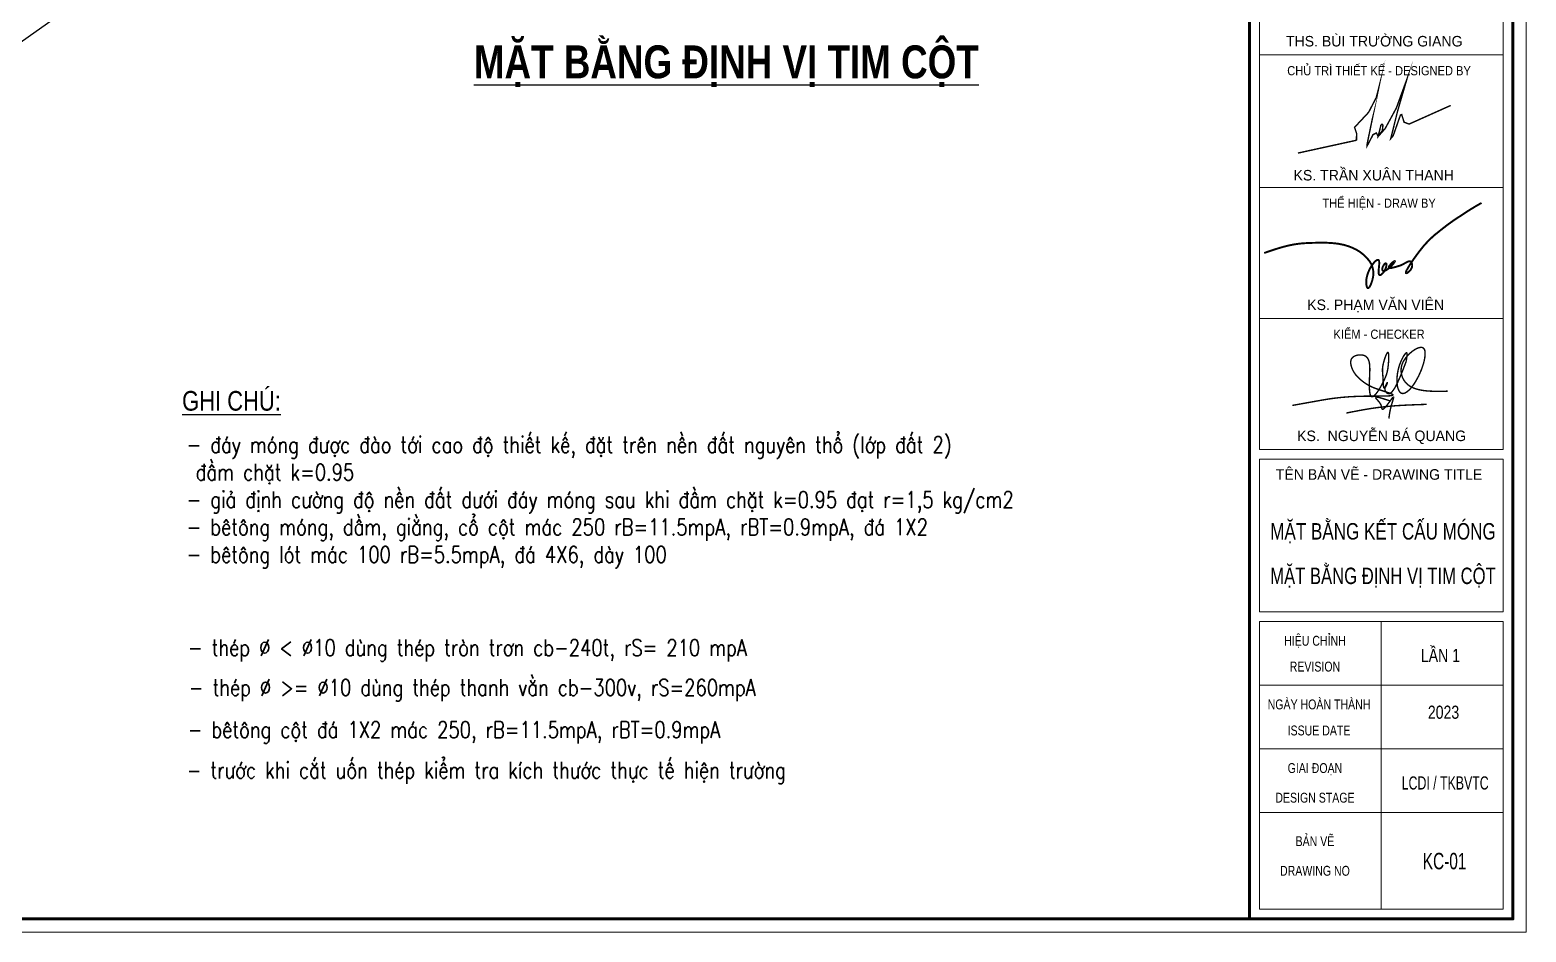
# Model space of a CAD drawing. Header units: millimetres. Extents: x 19378 to 270036, y -611253 to -548347.
# Drawn here: x 161896 to 175535, y -566167 to -557943 of the extents above; entities that cross this region are included whole.
import ezdxf
from ezdxf.enums import TextEntityAlignment as Align

# ---------------------------------------------------------------- set-up
doc = ezdxf.new("R2010")
doc.units = ezdxf.units.MM
doc.header["$MEASUREMENT"] = 0
doc.layers.get('Defpoints').update_dxf_attribs({"color": 1})
doc.layers.add('KCS_Plotter', color=11, linetype='Continuous', plot=False)
doc.layers.add('Khungten_LCDI', color=7, linetype='Continuous')
for name, color, linetype, lineweight in [('LC ISO', 153, 'Continuous', 13), ('LC Net dam 1', 30, 'Continuous', 30), ('LC Net thay', 7, 'Continuous', 25), ('LC Text1', 3, 'Continuous', 20), ('LC Text2', 7, 'Continuous', 25)]:
    doc.layers.add(name, color=color, linetype=linetype, lineweight=lineweight)
doc.styles.add('Khungten', font='VHAVAN.TTF', dxfattribs={"width": 0.9, "height": 5000})
doc.styles.add('LC 1', font='VHAVANB.TTF')
doc.styles.add('LC 3', font='vnsimli.shx', dxfattribs={"width": 0.75})
doc.styles.add('LC3', font='VHARIALB.TTF', dxfattribs={"width": 0.8})
doc.styles.add('T2', font='VHARIAL.TTF', dxfattribs={"width": 0.8})
doc.styles.add('Title', font='VHBLACK.TTF', dxfattribs={"width": 0.8})
doc.styles.add('VnAvantH', font='VHAVANB.TTF', dxfattribs={"width": 0.6})

# ---------------------------------------------------------------- blocks, each defined once
blk = doc.blocks.new('NGUYEN BA QUANG')
at = {"layer": 'LC ISO', "const_width": 54}
for points in [[(-3416, -557, -0.001023), (-2231, -345, -0.008385), (-1869, -289, -0.026114), (-905, -212, -0.007166), (-491, -205, 0.001773), (-49, -203, 0.009736), (200, -197, 0.025773), (331, -186, 0.054465), (383, -173, 0.09183), (397, -166, 0.386262), (399, -152, 0.129793), (379, -135, 0.036801), (321, -108, 0.016128), (184, -59, -0.006736), (-183, 62, -0.023924), (-416, 154, -0.046785), (-684, 310, -0.041509), (-918, 503, -0.092678), (-1136, 813, -0.077778), (-1199, 1035, -0.070106), (-1196, 1141, -0.201572), (-1106, 1286, -0.091887), (-982, 1343, -0.118851), (-732, 1351, -0.227561), (-543, 1208, -0.055716), (-508, 1121, -0.035741), (-487, 1019, -0.022757), (-478, 904, -0.018678), (-477, 714, 0.005361), (-493, 294, 0.022501), (-487, 25, 0.024956), (-474, -85, 0.051878), (-451, -169, 0.084004), (-427, -209, 0.302699), (-372, -224, 0.091028), (-331, -204, 0.045769), (-285, -164, 0.031407), (-218, -87, 0.026473), (-114, 66, 0.038878), (124, 530, 0.063388), (207, 831, 0.030377), (243, 1236, 0.019395), (241, 1350, 0.050857), (231, 1429, 0.089259), (221, 1451, 0.446193), (202, 1454, 0.08967), (185, 1438, 0.048315), (156, 1388, 0.024568), (114, 1288, 0.037087), (24, 971, 0.06811), (7, 722, 0.007404), (19, 571, -0.009821), (27, 442, 0.013775), (38, 214, 0.023991), (46, 154, 0.068642), (58, 113, 0.168495), (71, 99, 0.190472), (82, 99, 0.135753), (102, 116, 0.042547), (133, 165, 0.037247), (185, 280, 0.083462), (192, 310, 0.752396), (189, 311, 0.077103), (170, 286, 0.067778), (106, 135, 0.079642), (97, 52, 0.07615), (107, 12, 0.090818), (168, -77, 0.162992), (233, -111, 0.134535), (287, -101, 0.046135), (315, -85, 0.0589), (372, -33, 0.033446), (431, 44, 0.020493), (492, 142, 0.018931), (584, 325, 0.012315), (712, 617, 0.006262), (906, 1114)], [(906, 1114, 0.006821), (929, 1272, 0.011774), (937, 1340, 0.026266), (938, 1394, 0.052103), (935, 1423, 0.076783), (930, 1436, 0.163971), (923, 1442, 0.170042), (914, 1442, 0.080479), (902, 1436, 0.05585), (881, 1417, 0.031056), (847, 1375, 0.025203), (791, 1286, 0.116129), (556, 476, 0.061974), (575, 166, 0.045365), (610, 47, 0.070676), (660, -41, 0.091415), (710, -86, 0.146905), (783, -104, 0.068448), (833, -95, 0.049636), (885, -72, 0.053986), (978, -6, 0.029209), (1056, 69, 0.021304), (1134, 162, 0.025491), (1250, 329, 0.068873), (1561, 1027, 0.01773), (1596, 1171, 0.037697), (1624, 1368, 0.029037), (1623, 1453, 0.04288), (1613, 1525, 0.066726), (1590, 1583, 0.100495), (1556, 1623, 0.111871), (1508, 1644, 0.054631), (1469, 1647, 0.041179), (1426, 1643, 0.04561), (1355, 1623, 0.04967), (1225, 1558, 0.109429), (829, 1164, 0.05047), (753, 1012, 0.368126), (1079, 156, 0.040655), (1223, 90, 0.031441), (1383, 42, 0.023503), (1557, 9, 0.017084), (1742, -10, 0.011936), (1936, -19, 0.009133), (2206, -21, 0.002915), (2480, -16)], [(-1368, -847, -0.004051), (-800, -737, -0.026384), (342, -582, -0.006339), (726, -556, -0.004215), (1111, -537, -0.002629), (1689, -517)], [(274, -380, 0.002584), (99, -322, 0.004829), (-9, -289, 0.009549), (-104, -262, 0.02019), (-180, -245, 0.020391), (-210, -242, 0.037792), (-233, -241, 0.083891), (-249, -244, 0.129866), (-256, -250, 0.170647), (-258, -257, 0.074142), (-257, -264, 0.04333), (-253, -271, 0.038982), (-240, -290, 0.018381), (-209, -327, -0.006145), (-155, -388, -0.017161), (-112, -442, -0.029179), (-72, -502, -0.056277), (-39, -577, -0.025416), (-31, -610, -0.003247), (-24, -652, 0.033316), (-18, -677, 0.055631), (-12, -689, 0.087521), (-5, -698, 0.15828), (8, -703, 0.07777), (18, -702, 0.051495), (30, -698, 0.04838), (50, -685, 0.02792), (72, -667, 0.021215), (104, -635, 0.012757), (138, -596, 0.011354), (192, -528, 0.005945), (265, -430, -0.007904), (360, -301, -0.011483), (384, -270, -0.027823), (404, -249, -0.066961), (415, -240, -0.123545), (420, -238, -0.248584), (424, -240, -0.12084), (426, -246, -0.064597), (426, -260, -0.027008), (421, -289, -0.011306), (411, -326, -0.007085), (384, -419, 0.007773), (340, -569, 0.03162), (266, -923, 0.004795), (248, -1055)]]:
    blk.add_lwpolyline(points, format="xyb", dxfattribs=at)
blk = doc.blocks.new('Nha o can bo nhan vien Trung doan')
at = {"layer": 'Defpoints', "lineweight": 0}
blk.add_lwpolyline([(-1200, -14850), (-1200, 14850), (40800, 14850), (40800, -14850)], close=True, dxfattribs=at)
at = {"layer": 'Khungten_LCDI', "color": 5, "lineweight": 60}
blk.add_line((36600, 14650), (36600, -14650), dxfattribs=at)
at = {"layer": 'Khungten_LCDI', "color": 5, "lineweight": 25}
blk.add_line((40600, -14650), (40600, 14650), dxfattribs=at)
at = {"layer": 'Khungten_LCDI', "color": 9, "lineweight": 15}
for p, q in [((38600, -10133), (38600, -14500)), ((40450, -11100), (36750, -11100)), ((40450, -12067), (36750, -12067)), ((40450, -13033), (36750, -13033))]:
    blk.add_line(p, q, dxfattribs=at)
at = {"layer": 'Khungten_LCDI', "color": 5, "lineweight": 60}
blk.add_lwpolyline([(0, -14650), (0, 14650), (40600, 14650), (40600, -14650)], close=True, dxfattribs=at)
at = {"layer": 'Khungten_LCDI', "color": 9, "lineweight": 15}
for points in [[(36750, -1522), (40450, -1522), (40450, 446), (36750, 446)], [(36750, -1522), (40450, -1522), (40450, -3535), (36750, -3535)], [(36750, -5526), (40450, -5526), (40450, -3535), (36750, -3535)], [(36750, -7517), (40450, -7517), (40450, -5526), (36750, -5526)], [(36750, -9983), (40450, -9983), (40450, -7667), (36750, -7667)], [(36750, -14500), (40450, -14500), (40450, -10133), (36750, -10133)]]:
    blk.add_lwpolyline(points, close=True, dxfattribs=at)
at = {"layer": 'LC ISO', "const_width": 21.6}
for points in [[(38223, -2819), (38225, -2715), (38194, -2623), (38407, -2395), (38524, -2170), (38559, -2033), (38386, -2871), (38384, -2907), (38424, -2831), (38475, -2733), (38525, -2708), (38553, -2761), (38616, -2673), (38625, -2590), (38611, -2575), (38594, -2590), (38553, -2761), (38659, -2641), (38828, -2331), (38987, -1897), (38850, -2368), (38749, -2773), (38744, -2793), (38781, -2750), (38891, -2436), (38910, -2429), (38947, -2545), (39023, -2573), (39655, -2290)], [(37333, -3014), (38223, -2819)]]:
    blk.add_lwpolyline(points, dxfattribs=at)
at = {"layer": 'LC ISO', "const_width": 29.4}
blk.add_lwpolyline([(36820, -4532, -0.005589), (36989, -4475, -0.022453), (37203, -4416, -0.038343), (37420, -4384, -0.012299), (37598, -4377, -0.014061), (37778, -4377, -0.032435), (37955, -4393, -0.065887), (38169, -4456, -0.127402), (38414, -4647, -0.217203), (38474, -4901, -0.056046), (38441, -5010, -0.054981), (38419, -5051, -0.074917), (38408, -5062, -0.192631), (38398, -5066, -0.190426), (38389, -5060, -0.079856), (38381, -5046, -0.067464), (38372, -5000, -0.089823), (38386, -4872, -0.10427), (38491, -4676, -0.05658), (38522, -4647, -0.102761), (38543, -4637, -0.411767), (38565, -4649, -0.072182), (38568, -4664, -0.042063), (38568, -4712, 0.006515), (38560, -4797, 0.050846), (38561, -4843, 0.084642), (38565, -4859, 0.316888), (38580, -4867, 0.10557), (38595, -4862, 0.079173), (38621, -4840, 0.148897), (38679, -4718, 0.074472), (38679, -4697, 0.295229), (38672, -4687, 0.15701), (38666, -4688, 0.097298), (38650, -4700, 0.165018), (38616, -4769, 0.085117), (38617, -4789, 0.384735), (38637, -4804, 0.083003), (38655, -4801, 0.044183), (38675, -4792, 0.048448), (38722, -4759, 0.055197), (38788, -4688, 0.06223), (38806, -4659, 0.356145), (38806, -4653, 0.296448), (38800, -4654, 0.057996), (38762, -4684, 0.048541), (38723, -4728, 0.086608), (38714, -4746, 0.314867), (38717, -4757, 0.149234), (38731, -4761, 0.047589), (38753, -4759, 0.030742), (38810, -4746, 0.010919), (38888, -4722, 0.058476), (38947, -4694, -0.021304), (38991, -4669, -0.046344), (39013, -4660, -0.096698), (39032, -4658, -0.153723), (39049, -4665, -0.103714), (39061, -4682, -0.235546), (39057, -4769, -0.124446), (39000, -4831, -0.115248), (38981, -4839, -0.439421), (38974, -4834, -0.101123), (38974, -4824, -0.053735), (38987, -4792, -0.025453), (39029, -4720, -0.033469), (39248, -4420, -0.059013), (39491, -4194, -0.0344), (39818, -3959, -0.023249), (40123, -3771)], format="xyb", dxfattribs=at)
at = {"layer": 'LC Net dam 1', "xscale": 0.4, "yscale": 0.4, "zscale": 0.4}
blk.add_blockref('NGUYEN BA QUANG', (38616, -6625), dxfattribs=at)
at = {"color": 7}
for s, style, p in [('ths. bïi tr\xadêng giang', 'VnAvantH', (38493, -1394)), ('ks. TRÇN XU¢N THANH ', 'VnAvantH', (38515, -3430)), ('ks. PH¹M V¡N VI£N', 'VnAvantH', (38515, -5399)), ('ks.  NGUYÔN B¸ QUANG', 'VnAvantH', (38605, -7390)), ('tªn b¶n vÏ - drawing title', 'Khungten', (38566, -7977))]:
    blk.add_text(s, height=160, dxfattribs=dict(at, style=style)).set_placement(p, align=Align.CENTER)
for s, height, style, width, p in [('chñ tr× thiÕt kÕ - designed by', 140, 'Khungten', 0.9, (38566, -1832)), ('thÓ hiÖn - draw by', 140, 'Khungten', 0.9, (38566, -3845)), ('kiÓm - checker', 140, 'Khungten', 0.9, (38566, -5836)), ('hiÖu chØnh', 150, 'Khungten', 0.8, (37592, -10499)), ('revision', 150, 'Khungten', 0.8, (37592, -10891)), ('ngµy hoµn thµnh', 150, 'Khungten', 0.8, (37654, -11466)), ('issue date', 150, 'Khungten', 0.8, (37654, -11862)), ('giai ®o¹n', 150, 'Khungten', 0.8, (37592, -12433)), ('lcdi / tkbvtc', 200, 'Title', 0.7, (39571, -12684)), ('design stage', 150, 'Khungten', 0.8, (37592, -12883)), ('b¶n vÏ', 150, 'Khungten', 0.8, (37592, -13544)), ('drawing nO', 150, 'Khungten', 0.8, (37592, -13994))]:
    blk.add_text(s, height=height, dxfattribs=dict(at, style=style, width=width)).set_placement(p, align=Align.CENTER)
at = {"color": 7, "style": 'Khungten', "width": 0.8}
for tag, p in [('REVISION', (39499, -10746)), ('NGAYHT', (39546, -11609))]:
    blk.add_attdef(tag, text='', height=200, dxfattribs=at).set_placement(p, align=Align.CENTER)
at = {"layer": 'LC Text1', "style": 'Title', "width": 1.485915}
for tag, p, p2 in [('TENBANVE1', (36913, -8886), (40339, -8886)), ('TENBANVE2', (36913, -9562), (40339, -9562))]:
    blk.add_attdef(tag, text='', height=250, dxfattribs=at).set_placement(p, p2, align=Align.FIT)
at = {"layer": 'LC Text1', "style": 'Title', "width": 0.7}
blk.add_attdef('SOBANVE', text='', height=250, dxfattribs=at).set_placement((39562, -13896), align=Align.CENTER)
blk = doc.blocks.new('TIEUDE1')
at = {"layer": 'LC Text2', "color": 7, "style": 'LC 1'}
blk.add_attdef('TIªU§Ò', text='', height=5, dxfattribs=at).set_placement((0, 0), align=Align.BOTTOM_CENTER)
blk.add_attdef('TL', text='', height=3, dxfattribs=at).set_placement((0, -2), align=Align.TOP_CENTER)

msp = doc.modelspace()

# ---------------------------------------------------------------- linework, layer by layer
at = {"layer": 'KCS_Plotter', "ltscale": 2}
msp.add_line((150335.5, -566167.2), (175535.5, -548347.2), dxfattribs=at)

# ---------------------------------------------------------------- block references
at = {"layer": 'LC Net thay'}
ref = msp.add_blockref('Nha o can bo nhan vien Trung doan', (151055.5, -557257.2, 0), dxfattribs=dict(at, xscale=0.6, yscale=0.6, zscale=0.6))
ref.add_attrib('TENBANVE2', 'MÆT B»NG §ÞNH VÞ TIM CéT', dxfattribs={"layer": 'LC Text1', "height": 150, "style": 'Title', "width": 0.637641}).set_placement((173203.1, -562994.7, 0), (175258.9, -562994.7, 0), align=Align.FIT)
ref.add_attrib('NGAYHT', '2023', dxfattribs={"layer": 'LC Text1', "height": 120, "style": 'Khungten', "width": 0.8}).set_placement((174783.1, -564222.8, 0), align=Align.CENTER)
ref.add_attrib('REVISION', 'lÇn 1', dxfattribs={"layer": 'LC Text1', "height": 120, "style": 'Khungten', "width": 0.8}).set_placement((174754.7, -563705, 0), align=Align.CENTER)
ref.add_attrib('SOBANVE', 'Kc-01', dxfattribs={"layer": 'LC Text1', "height": 150, "style": 'Title', "width": 0.7}).set_placement((174792.7, -565594.9, 0), align=Align.CENTER)
ref.add_attrib('TENBANVE1', 'mÆt b»ng kÕt cÊu mãng', dxfattribs={"layer": 'LC Text1', "height": 150, "style": 'Title', "width": 0.656274}).set_placement((173203.1, -562588.7, 0), (175258.9, -562588.7, 0), align=Align.FIT)
at = {"layer": 'LC Text2'}
ref = msp.add_blockref('TIEUDE1', (168244.6, -558474, 0), dxfattribs=dict(at, xscale=60.95999999999999, yscale=60.95999999999999, zscale=60.95999999999999))
ref.add_attrib('TIªU§Ò', '%%UmÆt b»ng ®Þnh vÞ tim cét', dxfattribs={"color": 7, "height": 300.192, "style": 'LC3', "width": 0.8}).set_placement((168244.6, -558474, 0), align=Align.BOTTOM_CENTER)

# ---------------------------------------------------------------- texts
at = {"layer": 'LC Text1', "color": 3, "style": 'LC 3', "width": 0.8}
for s, p in [('- thÐp %%C < %%C10 dïng thÐp trßn tr¬n cb-240t, rS= 210 mpA', (163337.2, -563649.7)), ('- thÐp %%C >= %%C10 dïng thÐp thanh v»n cb-300v, rS=260mpA', (163345.3, -564012.9)), ('- bªt«ng cét ®¸ 1X2 m¸c 250, rB=11.5mpA, rBT=0.9mpA', (163335.6, -564397.2)), ('- tr\xadíc khi c¾t uèn thÐp kiÓm tra kÝch th\xadíc thùc tÕ hiÖn tr\xadêng', (163325.9, -564766.6))]:
    msp.add_text(s, height=150, dxfattribs=at).set_placement(p)
at = {"layer": 'LC Text1', "color": 3, "insert": (163325.3, -561649.5), "char_height": 150, "width": 14161.501, "attachment_point": 1, "style": 'LC 3'}
msp.add_mtext('{\\W0.8;- ®¸y mãng ®\xadîc ®µo tíi cao ®é thiÕt kÕ, ®Æt trªn nÒn ®Êt nguyªn thæ (líp ®Êt 2)\\P ®Çm chÆt k=0.95 \\P- gi¶ ®Þnh c\xadêng ®é nÒn ®Êt d\xadíi ®¸y mãng sau khi ®Çm chÆt k=0.95 ®¹t r=1,5 kg/cm2 \\P- bªt«ng mãng, dÇm, gi»ng, cæ cét m¸c 250 rB=11.5mpA, rBT=0.9mpA, ®¸ 1X2\\P- bªt«ng lãt m¸c 100 rB=5.5mpA, ®¸ 4X6, dµy 100}', dxfattribs=at)
at = {"layer": 'LC Text2', "style": 'T2', "width": 0.8}
msp.add_text('%%Ughi chó:', height=179.147, dxfattribs=at).set_placement((163283.2, -561413.6))

doc.saveas('drawing.dxf')
